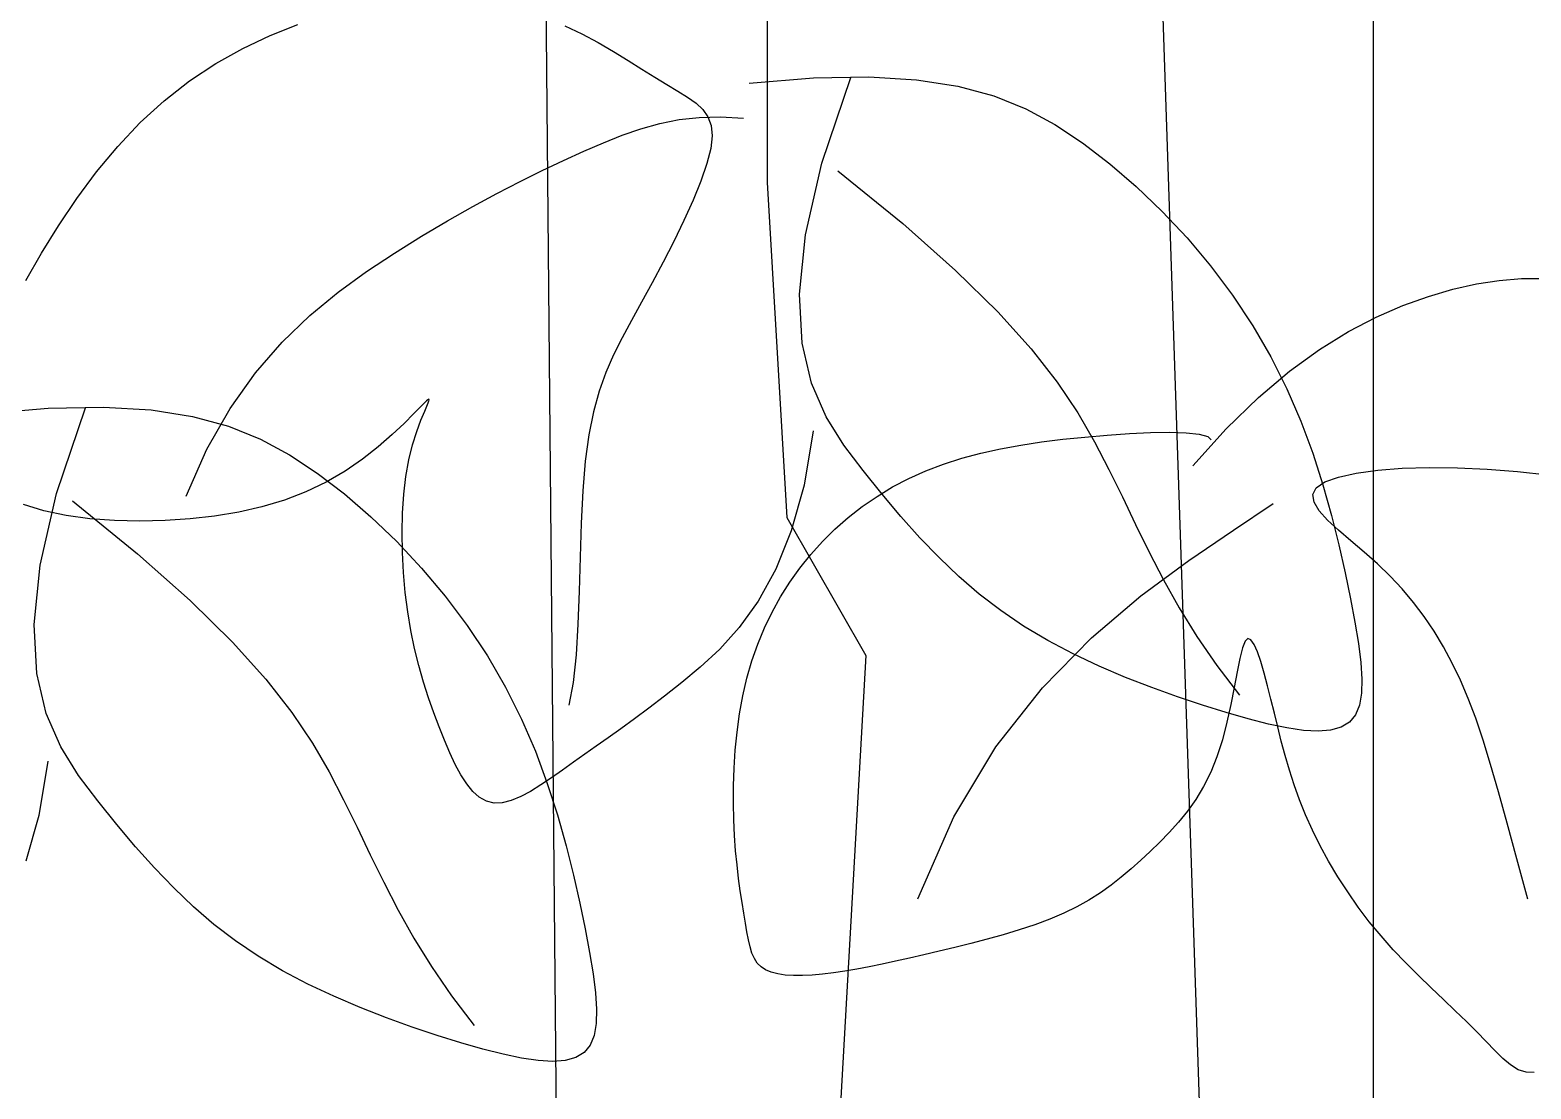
# Model space of a CAD drawing. Header units: millimetres. Extents: x 2 to 5882, y 1831 to 3462.
# Drawn here: x 1047.079 to 1048.461, y 2698.746 to 2699.722 of the extents above; entities that cross this region are included whole.
import ezdxf

# ---------------------------------------------------------------- set-up
doc = ezdxf.new("R2010")
doc.units = ezdxf.units.MM
for name, color, linetype in [('LH', 94, 'Continuous'), ('LV', 3, 'Continuous'), ('尺寸标注', 4, 'Continuous'), ('标注', 4, 'Continuous')]:
    doc.layers.add(name, color=color, linetype=linetype)

# ---------------------------------------------------------------- blocks, each defined once
blk = doc.blocks.new('15')
at = {"layer": 'LH', "color": 38}
for p, q in [((-0.32669, 1.0628), (-0.30978, 1.06954)), ((-0.34354, 1.05478), (-0.32669, 1.0628)), ((-0.1458, 1.06867), (-0.13542, 1.06366)), ((-0.13542, 1.06366), (-0.12548, 1.05834)), ((-0.36014, 1.04545), (-0.34354, 1.05478)), ((-0.12548, 1.05834), (-0.11601, 1.05287)), ((-0.11601, 1.05287), (-0.10703, 1.0474)), ((-0.37629, 1.03476), (-0.36014, 1.04545)), ((-0.10703, 1.0474), (-0.09856, 1.04208)), ((-0.09856, 1.04208), (-0.09064, 1.03707)), ((-0.3918, 1.02266), (-0.37629, 1.03476)), ((-0.09064, 1.03707), (-0.08329, 1.03251)), ((-0.08329, 1.03251), (-0.07655, 1.02849)), ((-0.03272, 1.03342), (0.0068, 1.03662)), ((0.0068, 1.03662), (0.04081, 1.03729)), ((0.01197, 0.98421), (0.02966, 1.03691)), ((0.04081, 1.03729), (0.07008, 1.03557)), ((0.07008, 1.03557), (0.09537, 1.03162)), ((-0.07655, 1.02849), (-0.07053, 1.02479)), ((-0.07053, 1.02479), (-0.06534, 1.02113)), ((0.09537, 1.03162), (0.11744, 1.02561)), ((0.11744, 1.02561), (0.13705, 1.01769)), ((-0.4065, 1.00918), (-0.3918, 1.02266)), ((-0.06534, 1.02113), (-0.06112, 1.01722)), ((-0.06112, 1.01722), (-0.05799, 1.01278)), ((0.13705, 1.01769), (0.15497, 1.008)), ((-0.42035, 0.9945), (-0.4065, 1.00918)), ((-0.1106, 1.00147), (-0.09914, 1.00545)), ((-0.09914, 1.00545), (-0.0876, 1.00866)), ((-0.0876, 1.00866), (-0.07574, 1.01102)), ((-0.07574, 1.01102), (-0.06336, 1.01241)), ((-0.06336, 1.01241), (-0.05022, 1.01273)), ((-0.05799, 1.01278), (-0.05606, 1.00751)), ((-0.05606, 1.00751), (-0.05546, 1.00112)), ((-0.05022, 1.01273), (-0.0361, 1.01188)), ((0.15497, 1.008), (0.17196, 0.99671)), ((-0.13415, 0.99164), (-0.1222, 0.99683)), ((-0.1222, 0.99683), (-0.1106, 1.00147)), ((-0.05546, 1.00112), (-0.05631, 0.99334)), ((0.17196, 0.99671), (0.18863, 0.98397)), ((-0.43335, 0.97889), (-0.42035, 0.9945)), ((-0.15972, 0.97979), (-0.14665, 0.98597)), ((-0.14665, 0.98597), (-0.13415, 0.99164)), ((-0.05631, 0.99334), (-0.05868, 0.98398)), ((-0.44549, 0.9626), (-0.43335, 0.97889)), ((-0.17338, 0.97305), (-0.15972, 0.97979)), ((-0.05868, 0.98398), (-0.06238, 0.97326)), ((0.00184, 0.94021), (0.01197, 0.98421)), ((0.02178, 0.97965), (0.06158, 0.94714)), ((0.18863, 0.98397), (0.20497, 0.96991)), ((-0.18762, 0.96569), (-0.17338, 0.97305)), ((-0.06238, 0.97326), (-0.06716, 0.96152)), ((0.20497, 0.96991), (0.22084, 0.95467)), ((-0.45676, 0.94588), (-0.44549, 0.9626)), ((-0.20245, 0.95766), (-0.18762, 0.96569)), ((-0.06716, 0.96152), (-0.07278, 0.94907)), ((-0.21786, 0.94891), (-0.20245, 0.95766)), ((0.22084, 0.95467), (0.23608, 0.93837)), ((-0.46717, 0.92899), (-0.45676, 0.94588)), ((-0.23386, 0.93937), (-0.21786, 0.94891)), ((-0.07278, 0.94907), (-0.079, 0.93625)), ((-0.00184, 0.90377), (0.00184, 0.94021)), ((0.06158, 0.94714), (0.09394, 0.91842)), ((-0.25044, 0.929), (-0.23386, 0.93937)), ((-0.079, 0.93625), (-0.08556, 0.92338)), ((0.23608, 0.93837), (0.25053, 0.92114)), ((-0.47669, 0.91217), (-0.46717, 0.92899)), ((-0.26756, 0.91768), (-0.25044, 0.929)), ((-0.08556, 0.92338), (-0.09223, 0.9108)), ((-0.28497, 0.90507), (-0.26756, 0.91768)), ((0.09394, 0.91842), (0.11988, 0.89296)), ((0.25053, 0.92114), (0.26404, 0.90312)), ((0.41372, 0.91011), (0.42772, 0.91229)), ((0.42772, 0.91229), (0.44137, 0.9134)), ((0.44137, 0.9134), (0.45478, 0.91345)), ((-0.30236, 0.89076), (-0.28497, 0.90507)), ((-0.09223, 0.9108), (-0.09875, 0.89883)), ((-0.0002, 0.87376), (-0.00184, 0.90377)), ((0.26404, 0.90312), (0.27645, 0.88444)), ((0.38425, 0.90242), (0.39927, 0.90683)), ((0.39927, 0.90683), (0.41372, 0.91011)), ((-0.09875, 0.89883), (-0.10491, 0.88768)), ((0.3522, 0.88973), (0.36857, 0.89682)), ((0.36857, 0.89682), (0.38425, 0.90242)), ((-0.31943, 0.87435), (-0.30236, 0.89076)), ((-0.10491, 0.88768), (-0.11065, 0.87705)), ((0.11988, 0.89296), (0.14039, 0.87023)), ((0.33515, 0.88086), (0.3522, 0.88973)), ((-0.11065, 0.87705), (-0.1159, 0.86654)), ((0.27645, 0.88444), (0.2876, 0.86523)), ((0.31742, 0.86987), (0.33515, 0.88086)), ((-0.33587, 0.85543), (-0.31943, 0.87435)), ((-0.1159, 0.86654), (-0.12063, 0.85572)), ((0.00565, 0.84906), (-0.0002, 0.87376)), ((0.14039, 0.87023), (0.15647, 0.84971)), ((0.29901, 0.85644), (0.31742, 0.86987)), ((0.2876, 0.86523), (0.29739, 0.84564)), ((-0.35138, 0.83361), (-0.33587, 0.85543)), ((-0.12063, 0.85572), (-0.12478, 0.8442)), ((0.01459, 0.82854), (0.00565, 0.84906)), ((0.15647, 0.84971), (0.16912, 0.83087)), ((0.27991, 0.84026), (0.29901, 0.85644)), ((-0.22933, 0.83935), (-0.23083, 0.83821)), ((-0.23013, 0.8361), (-0.22919, 0.8386)), ((-0.22919, 0.8386), (-0.22933, 0.83935)), ((-0.12478, 0.8442), (-0.12832, 0.83156)), ((0.26012, 0.821), (0.27991, 0.84026)), ((0.29739, 0.84564), (0.3059, 0.82588)), ((-0.50257, 0.83052), (-0.46305, 0.83372)), ((-0.46305, 0.83372), (-0.42903, 0.83438)), ((-0.45788, 0.78131), (-0.44019, 0.834)), ((-0.42903, 0.83438), (-0.39977, 0.83266)), ((-0.39977, 0.83266), (-0.37448, 0.82872)), ((-0.36566, 0.80848), (-0.35138, 0.83361)), ((-0.23848, 0.83041), (-0.2445, 0.8244)), ((-0.23389, 0.83513), (-0.23848, 0.83041)), ((-0.2342, 0.82638), (-0.23189, 0.83198)), ((-0.23083, 0.83821), (-0.23389, 0.83513)), ((-0.23189, 0.83198), (-0.23013, 0.8361)), ((-0.12832, 0.83156), (-0.13121, 0.81738)), ((0.16912, 0.83087), (0.17934, 0.81318)), ((-0.37448, 0.82872), (-0.35241, 0.82271)), ((-0.35241, 0.82271), (-0.3328, 0.81478)), ((-0.2445, 0.8244), (-0.25184, 0.81749)), ((-0.23677, 0.81943), (-0.2342, 0.82638)), ((0.02549, 0.81107), (0.01459, 0.82854)), ((0.23965, 0.79833), (0.26012, 0.821)), ((0.3059, 0.82588), (0.31323, 0.80618)), ((-0.3328, 0.81478), (-0.31488, 0.8051)), ((-0.25184, 0.81749), (-0.2604, 0.81005)), ((-0.24166, 0.80202), (-0.23935, 0.81126)), ((-0.23935, 0.81126), (-0.23677, 0.81943)), ((-0.13121, 0.81738), (-0.13338, 0.80126)), ((0.00663, 0.81981), (0.00098, 0.78647)), ((0.03724, 0.79553), (0.02549, 0.81107)), ((0.12155, 0.80877), (0.13397, 0.81104)), ((0.13397, 0.81104), (0.14677, 0.81299)), ((0.14677, 0.81299), (0.15992, 0.81464)), ((0.15992, 0.81464), (0.17341, 0.81605)), ((0.17341, 0.81605), (0.18716, 0.81726)), ((0.17934, 0.81318), (0.18814, 0.7961)), ((0.18716, 0.81726), (0.20074, 0.8182)), ((0.20074, 0.8182), (0.21366, 0.8188)), ((0.21366, 0.8188), (0.22543, 0.819)), ((0.22543, 0.819), (0.23554, 0.81871)), ((0.23554, 0.81871), (0.2435, 0.81786)), ((0.2435, 0.81786), (0.24881, 0.81639)), ((0.24881, 0.81639), (0.25097, 0.81422)), ((-0.37841, 0.77964), (-0.36566, 0.80848)), ((-0.31488, 0.8051), (-0.29789, 0.79381)), ((-0.27008, 0.80245), (-0.28078, 0.79506)), ((-0.2604, 0.81005), (-0.27008, 0.80245)), ((-0.24347, 0.79183), (-0.24166, 0.80202)), ((0.08659, 0.79941), (0.09784, 0.803)), ((0.09784, 0.803), (0.1095, 0.8061)), ((0.1095, 0.8061), (0.12155, 0.80877)), ((0.31323, 0.80618), (0.3195, 0.78677)), ((-0.29789, 0.79381), (-0.28122, 0.78107)), ((-0.28078, 0.79506), (-0.2924, 0.78825)), ((-0.13338, 0.80126), (-0.13485, 0.78297)), ((0.04893, 0.78098), (0.03724, 0.79553)), ((0.06533, 0.79059), (0.07575, 0.79529)), ((0.07575, 0.79529), (0.08659, 0.79941)), ((0.18814, 0.7961), (0.1964, 0.7792)), ((0.32905, 0.79145), (0.34, 0.79386)), ((0.34, 0.79386), (0.35316, 0.79565)), ((0.35316, 0.79565), (0.36818, 0.79681)), ((0.36818, 0.79681), (0.38465, 0.79732)), ((0.38465, 0.79732), (0.40219, 0.79717)), ((0.40219, 0.79717), (0.42042, 0.79635)), ((0.42042, 0.79635), (0.43897, 0.79487)), ((0.43897, 0.79487), (0.45752, 0.79284)), ((-0.2924, 0.78825), (-0.30484, 0.78233)), ((-0.24476, 0.78087), (-0.24347, 0.79183)), ((0.00098, 0.78647), (-0.00685, 0.75833)), ((0.04582, 0.77957), (0.05535, 0.78535)), ((0.05535, 0.78535), (0.06533, 0.79059)), ((0.31326, 0.78064), (0.31537, 0.78483)), ((0.31537, 0.78483), (0.32072, 0.78844)), ((0.3195, 0.78677), (0.32485, 0.76789)), ((0.32072, 0.78844), (0.32905, 0.79145)), ((-0.46581, 0.77065), (-0.47827, 0.77455)), ((-0.46801, 0.73731), (-0.45788, 0.78131)), ((-0.44807, 0.77675), (-0.40827, 0.74424)), ((-0.318, 0.77733), (-0.33178, 0.77321)), ((-0.30484, 0.78233), (-0.318, 0.77733)), ((-0.28122, 0.78107), (-0.26487, 0.76701)), ((-0.24553, 0.76931), (-0.24476, 0.78087)), ((-0.13485, 0.78297), (-0.1358, 0.76306)), ((0.03673, 0.7733), (0.04582, 0.77957)), ((0.0605, 0.76721), (0.04893, 0.78098)), ((0.1964, 0.7792), (0.20454, 0.76232)), ((0.26471, 0.75878), (0.28901, 0.77516)), ((0.31405, 0.77592), (0.31326, 0.78064)), ((0.31727, 0.77068), (0.31405, 0.77592)), ((-0.4521, 0.76778), (-0.46581, 0.77065)), ((-0.43747, 0.76585), (-0.4521, 0.76778)), ((-0.42225, 0.76475), (-0.43747, 0.76585)), ((-0.37593, 0.76571), (-0.39127, 0.76471)), ((-0.36084, 0.76743), (-0.37593, 0.76571)), ((-0.34609, 0.76992), (-0.36084, 0.76743)), ((-0.33178, 0.77321), (-0.34609, 0.76992)), ((-0.26487, 0.76701), (-0.249, 0.75176)), ((-0.24582, 0.75733), (-0.24553, 0.76931)), ((0.01996, 0.75938), (0.02811, 0.76656)), ((0.02811, 0.76656), (0.03673, 0.7733)), ((0.0721, 0.7542), (0.0605, 0.76721)), ((0.32242, 0.76497), (0.31727, 0.77068)), ((0.32905, 0.75882), (0.32242, 0.76497)), ((0.32485, 0.76789), (0.32937, 0.74977)), ((-0.40675, 0.7644), (-0.42225, 0.76475)), ((-0.39127, 0.76471), (-0.40675, 0.7644)), ((-0.24562, 0.74511), (-0.24582, 0.75733)), ((-0.1358, 0.76306), (-0.13646, 0.74228)), ((-0.00685, 0.75833), (-0.01638, 0.73478)), ((0.01228, 0.75179), (0.01996, 0.75938)), ((0.20454, 0.76232), (0.21288, 0.74539)), ((0.23723, 0.74014), (0.26471, 0.75878)), ((0.33666, 0.75227), (0.32905, 0.75882)), ((-0.249, 0.75176), (-0.23377, 0.73546)), ((0.0051, 0.74381), (0.01228, 0.75179)), ((0.08388, 0.74193), (0.0721, 0.7542)), ((0.32937, 0.74977), (0.33319, 0.73263)), ((0.34479, 0.74536), (0.33666, 0.75227)), ((-0.47169, 0.70086), (-0.46801, 0.73731)), ((-0.40827, 0.74424), (-0.3759, 0.71551)), ((-0.24496, 0.73281), (-0.24562, 0.74511)), ((-0.13646, 0.74228), (-0.13706, 0.72137)), ((-0.00159, 0.73548), (0.0051, 0.74381)), ((0.09598, 0.73039), (0.08388, 0.74193)), ((0.20772, 0.71838), (0.23723, 0.74014)), ((0.21288, 0.74539), (0.22171, 0.72833)), ((0.35295, 0.73812), (0.34479, 0.74536)), ((0.36075, 0.73058), (0.35295, 0.73812)), ((-0.24385, 0.72061), (-0.24496, 0.73281)), ((-0.23377, 0.73546), (-0.21932, 0.71824)), ((-0.01638, 0.73478), (-0.02719, 0.71524)), ((-0.00778, 0.7268), (-0.00159, 0.73548)), ((0.10857, 0.71956), (0.09598, 0.73039)), ((0.22171, 0.72833), (0.23136, 0.71109)), ((0.33319, 0.73263), (0.33644, 0.71672)), ((0.36812, 0.7227), (0.36075, 0.73058)), ((-0.24231, 0.70869), (-0.24385, 0.72061)), ((-0.13706, 0.72137), (-0.13783, 0.70108)), ((-0.01346, 0.71779), (-0.00778, 0.7268)), ((0.12179, 0.70941), (0.10857, 0.71956)), ((0.37507, 0.71447), (0.36812, 0.7227)), ((-0.3759, 0.71551), (-0.34996, 0.69005)), ((-0.21932, 0.71824), (-0.20581, 0.70022)), ((-0.02719, 0.71524), (-0.03881, 0.69911)), ((-0.01862, 0.70844), (-0.01346, 0.71779)), ((0.17737, 0.69263), (0.20772, 0.71838)), ((0.23136, 0.71109), (0.24213, 0.69358)), ((0.33644, 0.71672), (0.33918, 0.70221)), ((0.38162, 0.70583), (0.37507, 0.71447)), ((-0.47005, 0.67085), (-0.47169, 0.70086)), ((-0.24037, 0.6972), (-0.24231, 0.70869)), ((-0.13783, 0.70108), (-0.139, 0.68214)), ((-0.02327, 0.69877), (-0.01862, 0.70844)), ((0.13578, 0.69993), (0.12179, 0.70941)), ((0.33918, 0.70221), (0.34135, 0.68916)), ((0.38777, 0.69676), (0.38162, 0.70583)), ((-0.23806, 0.68616), (-0.24037, 0.6972)), ((-0.20581, 0.70022), (-0.1934, 0.68154)), ((-0.03881, 0.69911), (-0.05081, 0.68581)), ((-0.0274, 0.68879), (-0.02327, 0.69877)), ((0.15065, 0.69109), (0.13578, 0.69993)), ((0.14735, 0.66201), (0.17737, 0.69263)), ((0.16619, 0.6829), (0.15065, 0.69109)), ((0.24213, 0.69358), (0.25432, 0.67574)), ((0.27347, 0.6923), (0.27171, 0.69069)), ((0.27533, 0.69152), (0.27347, 0.6923)), ((0.27728, 0.68868), (0.27533, 0.69152)), ((0.39355, 0.68722), (0.38777, 0.69676)), ((-0.34996, 0.69005), (-0.32946, 0.66733)), ((-0.23544, 0.67558), (-0.23806, 0.68616)), ((-0.139, 0.68214), (-0.14081, 0.6653)), ((-0.05081, 0.68581), (-0.06272, 0.67472)), ((-0.03099, 0.6785), (-0.0274, 0.68879)), ((0.18218, 0.67534), (0.16619, 0.6829)), ((0.27006, 0.68651), (0.26845, 0.68007)), ((0.27171, 0.69069), (0.27006, 0.68651)), ((0.2793, 0.6841), (0.27728, 0.68868)), ((0.28136, 0.67811), (0.2793, 0.6841)), ((0.34135, 0.68916), (0.34282, 0.67754)), ((0.39896, 0.67718), (0.39355, 0.68722)), ((-0.23258, 0.66547), (-0.23544, 0.67558)), ((-0.1934, 0.68154), (-0.18224, 0.66233)), ((-0.06272, 0.67472), (-0.07411, 0.66527)), ((-0.03405, 0.66791), (-0.03099, 0.6785)), ((0.19836, 0.66841), (0.18218, 0.67534)), ((0.25432, 0.67574), (0.26826, 0.6575)), ((0.26845, 0.68007), (0.26678, 0.67183)), ((0.28345, 0.67104), (0.28136, 0.67811)), ((0.34282, 0.67754), (0.34349, 0.66736)), ((0.40402, 0.66659), (0.39896, 0.67718)), ((-0.4642, 0.64615), (-0.47005, 0.67085)), ((-0.32946, 0.66733), (-0.31338, 0.64681)), ((-0.22952, 0.65582), (-0.23258, 0.66547)), ((-0.14081, 0.6653), (-0.14348, 0.6513)), ((-0.07411, 0.66527), (-0.08462, 0.65693)), ((-0.03657, 0.65705), (-0.03405, 0.66791)), ((0.21449, 0.6621), (0.19836, 0.66841)), ((0.26678, 0.67183), (0.26497, 0.66225)), ((0.28555, 0.6632), (0.28345, 0.67104)), ((0.34349, 0.66736), (0.34323, 0.65861)), ((0.40876, 0.65538), (0.40402, 0.66659)), ((-0.22633, 0.64665), (-0.22952, 0.65582)), ((-0.18224, 0.66233), (-0.17245, 0.64274)), ((-0.08462, 0.65693), (-0.09428, 0.6495)), ((-0.03859, 0.64598), (-0.03657, 0.65705)), ((0.11882, 0.62567), (0.14735, 0.66201)), ((0.23033, 0.6564), (0.21449, 0.6621)), ((0.24562, 0.65131), (0.23033, 0.6564)), ((0.26497, 0.66225), (0.26292, 0.65179)), ((0.28763, 0.65492), (0.28555, 0.6632)), ((0.28969, 0.64647), (0.28763, 0.65492)), ((0.34323, 0.65861), (0.34193, 0.65128)), ((0.41331, 0.64325), (0.40876, 0.65538)), ((-0.45526, 0.62563), (-0.4642, 0.64615)), ((-0.31338, 0.64681), (-0.30073, 0.62797)), ((-0.22304, 0.63796), (-0.22633, 0.64665)), ((-0.09428, 0.6495), (-0.10318, 0.64283)), ((-0.04015, 0.63482), (-0.03859, 0.64598)), ((0.26014, 0.64681), (0.24562, 0.65131)), ((0.27366, 0.64293), (0.26014, 0.64681)), ((0.26292, 0.65179), (0.26056, 0.64089)), ((0.29178, 0.6379), (0.28969, 0.64647)), ((0.33948, 0.64537), (0.33576, 0.64087)), ((0.34193, 0.65128), (0.33948, 0.64537)), ((-0.21973, 0.62975), (-0.22304, 0.63796)), ((-0.17245, 0.64274), (-0.16395, 0.62297)), ((-0.11145, 0.63679), (-0.11921, 0.63125)), ((-0.10318, 0.64283), (-0.11145, 0.63679)), ((0.26056, 0.64089), (0.25777, 0.63003)), ((0.2861, 0.63974), (0.27366, 0.64293)), ((0.29743, 0.63734), (0.2861, 0.63974)), ((0.29397, 0.62921), (0.29178, 0.6379)), ((0.3076, 0.63585), (0.29743, 0.63734)), ((0.31656, 0.63535), (0.3076, 0.63585)), ((0.32427, 0.63595), (0.31656, 0.63535)), ((0.33069, 0.63776), (0.32427, 0.63595)), ((0.33576, 0.64087), (0.33069, 0.63776)), ((0.41783, 0.62987), (0.41331, 0.64325)), ((-0.30073, 0.62797), (-0.2905, 0.61027)), ((-0.21643, 0.62205), (-0.21973, 0.62975)), ((-0.11921, 0.63125), (-0.12656, 0.62607)), ((-0.04127, 0.62366), (-0.04015, 0.63482)), ((0.25777, 0.63003), (0.25449, 0.61964)), ((0.29634, 0.6204), (0.29397, 0.62921)), ((0.42246, 0.61489), (0.41783, 0.62987)), ((-0.44436, 0.60817), (-0.45526, 0.62563)), ((-0.2131, 0.61495), (-0.21643, 0.62205)), ((-0.16395, 0.62297), (-0.15662, 0.60327)), ((-0.13362, 0.62112), (-0.14051, 0.61626)), ((-0.12656, 0.62607), (-0.13362, 0.62112)), ((-0.04199, 0.61259), (-0.04127, 0.62366)), ((0.09295, 0.58272), (0.11882, 0.62567)), ((0.25449, 0.61964), (0.25063, 0.6101)), ((0.29894, 0.61147), (0.29634, 0.6204)), ((-0.46321, 0.61691), (-0.46887, 0.58357)), ((-0.43261, 0.59263), (-0.44436, 0.60817)), ((-0.2905, 0.61027), (-0.2817, 0.5932)), ((-0.20969, 0.60855), (-0.2131, 0.61495)), ((-0.20613, 0.60298), (-0.20969, 0.60855)), ((-0.14731, 0.6114), (-0.154, 0.60668)), ((-0.14051, 0.61626), (-0.14731, 0.6114)), ((-0.04236, 0.60171), (-0.04199, 0.61259)), ((0.25063, 0.6101), (0.24626, 0.6014)), ((0.30185, 0.60241), (0.29894, 0.61147)), ((0.42737, 0.59797), (0.42246, 0.61489)), ((-0.20237, 0.59835), (-0.20613, 0.60298)), ((-0.16054, 0.60227), (-0.16688, 0.59836)), ((-0.154, 0.60668), (-0.16054, 0.60227)), ((-0.15662, 0.60327), (-0.15034, 0.58387)), ((-0.04241, 0.59112), (-0.04236, 0.60171)), ((0.24626, 0.6014), (0.24145, 0.59345)), ((0.30514, 0.59323), (0.30185, 0.60241)), ((-0.42092, 0.57807), (-0.43261, 0.59263)), ((-0.2817, 0.5932), (-0.27345, 0.5763)), ((-0.19836, 0.59476), (-0.20237, 0.59835)), ((-0.19404, 0.59232), (-0.19836, 0.59476)), ((-0.18935, 0.59116), (-0.19404, 0.59232)), ((-0.18426, 0.59133), (-0.18935, 0.59116)), ((-0.17878, 0.59271), (-0.18426, 0.59133)), ((-0.17297, 0.59511), (-0.17878, 0.59271)), ((-0.16688, 0.59836), (-0.17297, 0.59511)), ((-0.04218, 0.58091), (-0.04241, 0.59112)), ((0.24145, 0.59345), (0.23628, 0.58614)), ((0.30888, 0.58391), (0.30514, 0.59323)), ((0.4327, 0.57879), (0.42737, 0.59797)), ((-0.46887, 0.58357), (-0.47669, 0.55542)), ((-0.15034, 0.58387), (-0.145, 0.56499)), ((-0.0417, 0.57116), (-0.04218, 0.58091)), ((0.07092, 0.53231), (0.09295, 0.58272)), ((0.23628, 0.58614), (0.23082, 0.57939)), ((0.31311, 0.57447), (0.30888, 0.58391)), ((-0.40935, 0.5643), (-0.42092, 0.57807)), ((-0.27345, 0.5763), (-0.2653, 0.55941)), ((0.22516, 0.5731), (0.21937, 0.56716)), ((0.23082, 0.57939), (0.22516, 0.5731)), ((0.31783, 0.56496), (0.31311, 0.57447)), ((0.4386, 0.55699), (0.4327, 0.57879)), ((-0.39775, 0.55129), (-0.40935, 0.5643)), ((-0.145, 0.56499), (-0.14048, 0.54686)), ((-0.04101, 0.5619), (-0.0417, 0.57116)), ((0.21937, 0.56716), (0.21353, 0.5615)), ((0.32302, 0.55543), (0.31783, 0.56496)), ((-0.2653, 0.55941), (-0.25697, 0.54248)), ((-0.04016, 0.55315), (-0.04101, 0.5619)), ((-0.0392, 0.54492), (-0.04016, 0.55315)), ((0.20768, 0.55601), (0.20178, 0.55071)), ((0.21353, 0.5615), (0.20768, 0.55601)), ((0.32866, 0.54594), (0.32302, 0.55543)), ((0.44523, 0.53223), (0.4386, 0.55699)), ((-0.38597, 0.53903), (-0.39775, 0.55129)), ((-0.14048, 0.54686), (-0.13665, 0.52973)), ((-0.03816, 0.53722), (-0.0392, 0.54492)), ((0.19574, 0.54561), (0.18947, 0.54071)), ((0.20178, 0.55071), (0.19574, 0.54561)), ((0.33472, 0.53655), (0.32866, 0.54594)), ((-0.37386, 0.52749), (-0.38597, 0.53903)), ((-0.25697, 0.54248), (-0.24813, 0.52543)), ((-0.03709, 0.53006), (-0.03816, 0.53722)), ((0.18289, 0.53603), (0.17591, 0.53159)), ((0.18947, 0.54071), (0.18289, 0.53603)), ((0.34117, 0.52731), (0.33472, 0.53655)), ((-0.36127, 0.51665), (-0.37386, 0.52749)), ((-0.24813, 0.52543), (-0.23849, 0.50819)), ((-0.13665, 0.52973), (-0.13341, 0.51381)), ((-0.03603, 0.52347), (-0.03709, 0.53006)), ((0.16846, 0.52739), (0.16044, 0.52345)), ((0.17591, 0.53159), (0.16846, 0.52739)), ((0.348, 0.51829), (0.34117, 0.52731)), ((-0.34806, 0.5065), (-0.36127, 0.51665)), ((-0.03502, 0.51744), (-0.03603, 0.52347)), ((-0.03409, 0.51199), (-0.03502, 0.51744)), ((0.14267, 0.51637), (0.13312, 0.51319)), ((0.15182, 0.51979), (0.14267, 0.51637)), ((0.16044, 0.52345), (0.15182, 0.51979)), ((0.35518, 0.50954), (0.348, 0.51829)), ((-0.23849, 0.50819), (-0.22772, 0.49068)), ((-0.13341, 0.51381), (-0.13066, 0.49931)), ((-0.03317, 0.50711), (-0.03409, 0.51199)), ((-0.03216, 0.50277), (-0.03317, 0.50711)), ((0.11336, 0.50746), (0.10339, 0.50486)), ((0.12331, 0.51023), (0.11336, 0.50746)), ((0.13312, 0.51319), (0.12331, 0.51023)), ((0.36267, 0.5011), (0.35518, 0.50954)), ((-0.33406, 0.49702), (-0.34806, 0.5065)), ((-0.13066, 0.49931), (-0.1285, 0.48625)), ((-0.03097, 0.49897), (-0.03216, 0.50277)), ((-0.02952, 0.49567), (-0.03097, 0.49897)), ((0.07462, 0.49794), (0.0657, 0.49588)), ((0.08391, 0.50012), (0.07462, 0.49794)), ((0.09353, 0.50242), (0.08391, 0.50012)), ((0.10339, 0.50486), (0.09353, 0.50242)), ((0.37036, 0.49299), (0.36267, 0.5011)), ((-0.3192, 0.48819), (-0.33406, 0.49702)), ((-0.22772, 0.49068), (-0.21552, 0.47284)), ((-0.0277, 0.49286), (-0.02952, 0.49567)), ((-0.02543, 0.49053), (-0.0277, 0.49286)), ((-0.02261, 0.48865), (-0.02543, 0.49053)), ((-0.01918, 0.4872), (-0.02261, 0.48865)), ((0.03335, 0.48917), (0.02606, 0.48794)), ((0.04095, 0.4906), (0.03335, 0.48917)), ((0.04887, 0.4922), (0.04095, 0.4906)), ((0.05711, 0.49396), (0.04887, 0.4922)), ((0.0657, 0.49588), (0.05711, 0.49396)), ((0.37814, 0.48519), (0.37036, 0.49299)), ((-0.30366, 0.48), (-0.3192, 0.48819)), ((-0.28767, 0.47244), (-0.30366, 0.48)), ((-0.1285, 0.48625), (-0.12703, 0.47464)), ((-0.01515, 0.48616), (-0.01918, 0.4872)), ((-0.01057, 0.4855), (-0.01515, 0.48616)), ((-0.00549, 0.48519), (-0.01057, 0.4855)), ((0.00007, 0.4852), (-0.00549, 0.48519)), ((0.00604, 0.48551), (0.00007, 0.4852)), ((0.01239, 0.48609), (0.00604, 0.48551)), ((0.01908, 0.48691), (0.01239, 0.48609)), ((0.02606, 0.48794), (0.01908, 0.48691)), ((0.38588, 0.4777), (0.37814, 0.48519)), ((-0.27149, 0.46551), (-0.28767, 0.47244)), ((-0.21552, 0.47284), (-0.20159, 0.45459)), ((-0.12703, 0.47464), (-0.12636, 0.46446)), ((0.39346, 0.47051), (0.38588, 0.4777)), ((0.40076, 0.46361), (0.39346, 0.47051)), ((-0.25536, 0.4592), (-0.27149, 0.46551)), ((-0.12636, 0.46446), (-0.12662, 0.4557)), ((0.40766, 0.457), (0.40076, 0.46361)), ((-0.23952, 0.4535), (-0.25536, 0.4592)), ((-0.22422, 0.4484), (-0.23952, 0.4535)), ((-0.12662, 0.4557), (-0.12792, 0.44837)), ((0.41403, 0.45067), (0.40766, 0.457)), ((-0.20971, 0.44391), (-0.22422, 0.4484)), ((-0.19619, 0.44003), (-0.20971, 0.44391)), ((-0.13036, 0.44246), (-0.13408, 0.43796)), ((-0.12792, 0.44837), (-0.13036, 0.44246)), ((0.4198, 0.44465), (0.41403, 0.45067)), ((0.42507, 0.43911), (0.4198, 0.44465)), ((-0.18374, 0.43684), (-0.19619, 0.44003)), ((-0.17241, 0.43444), (-0.18374, 0.43684)), ((-0.16225, 0.43294), (-0.17241, 0.43444)), ((-0.13916, 0.43485), (-0.14557, 0.43305)), ((-0.13408, 0.43796), (-0.13916, 0.43485)), ((0.43, 0.43425), (0.42507, 0.43911)), ((0.43473, 0.43026), (0.43, 0.43425)), ((-0.15328, 0.43244), (-0.16225, 0.43294)), ((-0.14557, 0.43305), (-0.15328, 0.43244)), ((0.43941, 0.42736), (0.43473, 0.43026)), ((0.4442, 0.42575), (0.43941, 0.42736)), ((0.44925, 0.42563), (0.4442, 0.42575))]:
    blk.add_line(p, q, dxfattribs=at)
blk = doc.blocks.new('shu')
at = {"color": 72}
for p, q in [((-1380.204, -1080.0733), (-1380.204, -1082.2698)), ((-1379.8952, -1080.4545), (-1379.7943, -1083.476)), ((-1380.204, -1082.2698), (-1380.1858, -1082.5784)), ((-1380.1858, -1082.5784), (-1380.1131, -1082.7055)), ((-1380.1131, -1082.7055), (-1380.158, -1083.4987))]:
    blk.add_line(p, q, dxfattribs=at)
at = {"layer": 'LV', "color": 72}
for p, q in [((-1380.3942, -1083.552), (-1380.4696, -1075.3265)), ((-1379.6456, -1083.4757), (-1379.6456, -1081.916))]:
    blk.add_line(p, q, dxfattribs=at)

msp = doc.modelspace()

# ---------------------------------------------------------------- block references
at = {"layer": '尺寸标注', "color": 3, "xscale": 1.5, "yscale": 1.5, "zscale": 1.5}
msp.add_blockref('15', (1047.79002, 2698.12278), dxfattribs=at)
at = {"layer": '标注'}
msp.add_blockref('shu', (2427.96155, 3781.85113), dxfattribs=at)

doc.saveas('drawing.dxf')
